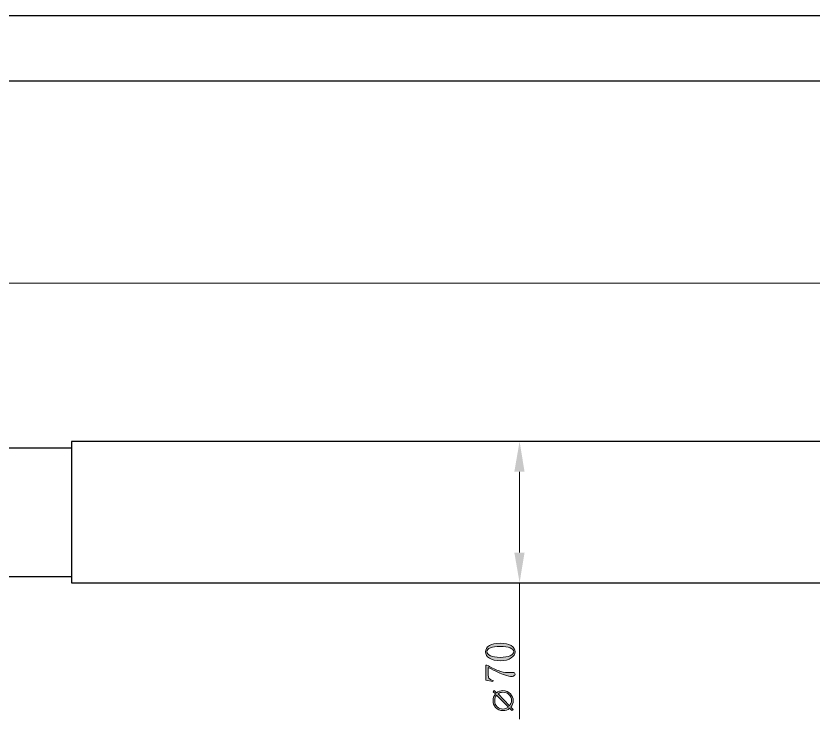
# Model space of a CAD drawing. Header units: millimetres. Extents: x 0 to 297, y 0 to 210.
# Drawn here: x 174.7 to 235.7, y 155.9 to 209.7 of the extents above; entities that cross this region are included whole.
import ezdxf

# ---------------------------------------------------------------- set-up
doc = ezdxf.new("R2010")
doc.units = ezdxf.units.MM

msp = doc.modelspace()

# ---------------------------------------------------------------- hatches: boundary and pattern name
h = msp.add_hatch(color=7)
h.dxf.hatch_style = 2
h.paths.add_polyline_path([(212.869886, 174.818515), (213.653088, 174.818515), (213.272088, 177.146813)])
h = msp.add_hatch(color=7)
h.dxf.hatch_style = 2
h.paths.add_polyline_path([(212.869886, 168.637813), (213.653088, 168.637813), (213.272088, 166.330611)])
h = msp.add_hatch(color=7)
edge = h.paths.add_edge_path(flags=0)
edge.add_spline(control_points=[(210.774386, 160.023015), (211.07079, 159.853611), (211.345886, 159.705515), (211.64229, 159.599611), (211.917386, 159.493813), (212.15029, 159.451515), (212.361886, 159.451515), (212.40429, 159.451515), (212.446588, 159.451515), (212.510088, 159.451515), (212.573588, 159.451515), (212.65829, 159.451515), (212.742886, 159.451515), (212.806386, 159.451515), (212.869886, 159.451515), (212.891088, 159.430313), (212.91229, 159.409111), (212.933386, 159.366813), (212.933386, 159.324515), (212.933386, 159.282111), (212.91229, 159.239813), (212.869886, 159.218611), (212.84879, 159.176313), (212.78529, 159.155111), (212.72179, 159.155111), (212.552386, 159.155111), (212.34079, 159.197515), (212.107886, 159.282111), (211.853886, 159.345611), (211.45179, 159.536111), (210.88029, 159.853611), (210.88029, 159.853611), (210.88029, 159.218611), (210.88029, 159.218611), (210.88029, 159.112813), (210.901386, 159.028111), (210.964886, 158.985813), (211.028386, 158.922313), (211.113088, 158.880015), (211.240088, 158.858813), (211.240088, 158.858813), (211.218886, 158.774111), (211.218886, 158.774111), (211.218886, 158.774111), (210.68979, 158.880015), (210.68979, 158.880015), (210.68979, 158.880015), (210.68979, 160.023015), (210.68979, 160.023015), (210.68979, 160.023015), (210.774386, 160.023015), (210.774386, 160.023015)], knot_values=[0, 0, 0, 0, 1, 1, 1, 2, 2, 2, 3, 3, 3, 4, 4, 4, 5, 5, 5, 6, 6, 6, 7, 7, 7, 8, 8, 8, 9, 9, 9, 10, 10, 10, 11, 11, 11, 12, 12, 12, 13, 13, 13, 14, 14, 14, 15, 15, 15, 16, 16, 16, 17, 17, 17, 17], degree=3, periodic=1)
edge = h.paths.add_edge_path(flags=0)
edge.add_spline(control_points=[(210.774386, 161.039015), (210.774386, 160.933111), (210.859088, 160.827313), (211.049588, 160.742611), (211.218886, 160.658015), (211.472886, 160.615611), (211.790386, 160.615611), (212.107886, 160.615611), (212.361886, 160.658015), (212.552386, 160.742611), (212.72179, 160.827313), (212.827588, 160.933111), (212.827588, 161.039015), (212.827588, 161.166015), (212.72179, 161.271813), (212.552386, 161.335313), (212.361886, 161.420015), (212.107886, 161.441111), (211.790386, 161.441111), (211.472886, 161.441111), (211.218886, 161.420015), (211.049588, 161.356515), (210.859088, 161.271813), (210.774386, 161.187111), (210.774386, 161.039015), (210.774386, 161.039015), (210.774386, 161.039015), (210.774386, 161.039015)], knot_values=[0, 0, 0, 0, 1, 1, 1, 2, 2, 2, 3, 3, 3, 4, 4, 4, 5, 5, 5, 6, 6, 6, 7, 7, 7, 8, 8, 8, 9, 9, 9, 9], degree=3, periodic=1)
edge = h.paths.add_edge_path(flags=0)
edge.add_spline(control_points=[(212.933386, 161.039015), (212.933386, 160.848515), (212.827588, 160.700313), (212.637088, 160.573313), (212.425386, 160.425111), (212.15029, 160.361611), (211.790386, 160.361611), (211.45179, 160.361611), (211.176588, 160.425111), (210.964886, 160.552111), (210.75329, 160.679111), (210.668588, 160.848515), (210.668588, 161.039015), (210.668588, 161.229515), (210.75329, 161.398813), (210.964886, 161.525813), (211.155386, 161.631611), (211.430588, 161.695111), (211.790386, 161.695111), (212.129088, 161.695111), (212.425386, 161.631611), (212.615886, 161.525813), (212.827588, 161.398813), (212.933386, 161.229515), (212.933386, 161.039015), (212.933386, 161.039015), (212.933386, 161.039015), (212.933386, 161.039015)], knot_values=[0, 0, 0, 0, 1, 1, 1, 2, 2, 2, 3, 3, 3, 4, 4, 4, 5, 5, 5, 6, 6, 6, 7, 7, 7, 8, 8, 8, 9, 9, 9, 9], degree=3, periodic=1)
edge = h.paths.add_edge_path(flags=0)
edge.add_spline(control_points=[(212.510088, 156.721015), (212.361886, 156.594015), (212.192588, 156.530515), (212.002088, 156.551611), (211.76929, 156.530515), (211.57879, 156.615111), (211.430588, 156.784515), (211.303588, 156.932611), (211.240088, 157.102015), (211.240088, 157.313611), (211.240088, 157.504111), (211.303588, 157.673515), (211.430588, 157.821611), (211.430588, 157.821611), (211.26129, 157.991015), (211.26129, 157.991015), (211.26129, 157.991015), (211.32479, 158.075611), (211.32479, 158.075611), (211.32479, 158.075611), (211.494088, 157.906313), (211.494088, 157.906313), (211.64229, 158.012111), (211.811588, 158.075611), (212.002088, 158.075611), (212.234886, 158.075611), (212.425386, 157.991015), (212.573588, 157.821611), (212.700588, 157.673515), (212.78529, 157.504111), (212.78529, 157.313611), (212.78529, 157.123111), (212.72179, 156.953813), (212.59479, 156.805611), (212.59479, 156.805611), (212.78529, 156.636313), (212.78529, 156.636313), (212.78529, 156.636313), (212.679386, 156.551611), (212.679386, 156.551611), (212.679386, 156.551611), (212.510088, 156.721015), (212.510088, 156.721015)], knot_values=[0, 0, 0, 0, 1, 1, 1, 2, 2, 2, 3, 3, 3, 4, 4, 4, 5, 5, 5, 6, 6, 6, 7, 7, 7, 8, 8, 8, 9, 9, 9, 10, 10, 10, 11, 11, 11, 12, 12, 12, 13, 13, 13, 14, 14, 14, 14], degree=3, periodic=1)
edge = h.paths.add_edge_path(flags=0)
edge.add_spline(control_points=[(212.425386, 156.805611), (212.425386, 156.805611), (211.51529, 157.737015), (211.51529, 157.737015), (211.409386, 157.610015), (211.367088, 157.461813), (211.367088, 157.313611), (211.367088, 157.123111), (211.430588, 156.953813), (211.557588, 156.826813), (211.684588, 156.721015), (211.83279, 156.657515), (212.002088, 156.657515), (212.15029, 156.657515), (212.298386, 156.721015), (212.425386, 156.805611), (212.425386, 156.805611), (212.425386, 156.805611), (212.425386, 156.805611)], knot_values=[0, 0, 0, 0, 1, 1, 1, 2, 2, 2, 3, 3, 3, 4, 4, 4, 5, 5, 5, 6, 6, 6, 6], degree=3, periodic=1)
edge = h.paths.add_edge_path(flags=0)
edge.add_spline(control_points=[(211.621088, 157.821611), (211.621088, 157.821611), (212.488886, 156.911515), (212.488886, 156.911515), (212.59479, 157.017313), (212.65829, 157.165515), (212.65829, 157.313611), (212.65829, 157.504111), (212.573588, 157.673515), (212.425386, 157.800515), (212.319588, 157.906313), (212.171386, 157.948611), (212.002088, 157.948611), (211.853886, 157.948611), (211.726886, 157.906313), (211.621088, 157.821611)], knot_values=[0, 0, 0, 0, 1, 1, 1, 2, 2, 2, 3, 3, 3, 4, 4, 4, 5, 5, 5, 5], degree=3, periodic=1)

# ---------------------------------------------------------------- linework, layer by layer
at = {"color": 7, "lineweight": 30}
for points in [[(296.689604, 209.701111), (0.335104, 209.701111)], [(291.715402, 204.705813), (25.269402, 204.705813)]]:
    msp.add_lwpolyline(points, dxfattribs=at)
at = {"color": 7, "lineweight": 15}
for points in [[(79.011886, 189.254111), (255.563088, 189.254111)], [(214.62679, 177.146813), (213.060386, 177.146813)], [(213.272088, 174.818515), (213.272088, 168.637813)], [(214.62679, 166.330611), (213.060386, 166.330611)], [(213.272088, 166.330611), (213.272088, 155.895515)]]:
    msp.add_lwpolyline(points, dxfattribs=at)
at = {"color": 7, "lineweight": 25}
for points in [[(250.461886, 177.146813), (179.00329, 177.146813)], [(179.00329, 177.146813), (179.00329, 166.330611)], [(128.499588, 176.638813), (179.00329, 176.638813)], [(128.499588, 166.817515), (179.00329, 166.817515)], [(179.00329, 166.330611), (250.461886, 166.330611)]]:
    msp.add_lwpolyline(points, dxfattribs=at)
at = {"color": 7, "lineweight": 5}
for points, knots in [([(212.933386, 161.039015), (212.933386, 160.848515), (212.827588, 160.700313), (212.637088, 160.573313), (212.425386, 160.425111), (212.15029, 160.361611), (211.790386, 160.361611), (211.45179, 160.361611), (211.176588, 160.425111), (210.964886, 160.552111), (210.75329, 160.679111), (210.668588, 160.848515), (210.668588, 161.039015), (210.668588, 161.229515), (210.75329, 161.398813), (210.964886, 161.525813), (211.155386, 161.631611), (211.430588, 161.695111), (211.790386, 161.695111), (212.129088, 161.695111), (212.425386, 161.631611), (212.615886, 161.525813), (212.827588, 161.398813), (212.933386, 161.229515), (212.933386, 161.039015), (212.933386, 161.039015), (212.933386, 161.039015), (212.933386, 161.039015)], [0, 0, 0, 0, 1, 1, 1, 2, 2, 2, 3, 3, 3, 4, 4, 4, 5, 5, 5, 6, 6, 6, 7, 7, 7, 8, 8, 8, 9, 9, 9, 9]), ([(210.774386, 161.039015), (210.774386, 160.933111), (210.859088, 160.827313), (211.049588, 160.742611), (211.218886, 160.658015), (211.472886, 160.615611), (211.790386, 160.615611), (212.107886, 160.615611), (212.361886, 160.658015), (212.552386, 160.742611), (212.72179, 160.827313), (212.827588, 160.933111), (212.827588, 161.039015), (212.827588, 161.166015), (212.72179, 161.271813), (212.552386, 161.335313), (212.361886, 161.420015), (212.107886, 161.441111), (211.790386, 161.441111), (211.472886, 161.441111), (211.218886, 161.420015), (211.049588, 161.356515), (210.859088, 161.271813), (210.774386, 161.187111), (210.774386, 161.039015), (210.774386, 161.039015), (210.774386, 161.039015), (210.774386, 161.039015)], [0, 0, 0, 0, 1, 1, 1, 2, 2, 2, 3, 3, 3, 4, 4, 4, 5, 5, 5, 6, 6, 6, 7, 7, 7, 8, 8, 8, 9, 9, 9, 9]), ([(210.774386, 160.023015), (211.07079, 159.853611), (211.345886, 159.705515), (211.64229, 159.599611), (211.917386, 159.493813), (212.15029, 159.451515), (212.361886, 159.451515), (212.40429, 159.451515), (212.446588, 159.451515), (212.510088, 159.451515), (212.573588, 159.451515), (212.65829, 159.451515), (212.742886, 159.451515), (212.806386, 159.451515), (212.869886, 159.451515), (212.891088, 159.430313), (212.91229, 159.409111), (212.933386, 159.366813), (212.933386, 159.324515), (212.933386, 159.282111), (212.91229, 159.239813), (212.869886, 159.218611), (212.84879, 159.176313), (212.78529, 159.155111), (212.72179, 159.155111), (212.552386, 159.155111), (212.34079, 159.197515), (212.107886, 159.282111), (211.853886, 159.345611), (211.45179, 159.536111), (210.88029, 159.853611), (210.88029, 159.853611), (210.88029, 159.218611), (210.88029, 159.218611), (210.88029, 159.112813), (210.901386, 159.028111), (210.964886, 158.985813), (211.028386, 158.922313), (211.113088, 158.880015), (211.240088, 158.858813), (211.240088, 158.858813), (211.218886, 158.774111), (211.218886, 158.774111), (211.218886, 158.774111), (210.68979, 158.880015), (210.68979, 158.880015), (210.68979, 158.880015), (210.68979, 160.023015), (210.68979, 160.023015), (210.68979, 160.023015), (210.774386, 160.023015), (210.774386, 160.023015)], [0, 0, 0, 0, 1, 1, 1, 2, 2, 2, 3, 3, 3, 4, 4, 4, 5, 5, 5, 6, 6, 6, 7, 7, 7, 8, 8, 8, 9, 9, 9, 10, 10, 10, 11, 11, 11, 12, 12, 12, 13, 13, 13, 14, 14, 14, 15, 15, 15, 16, 16, 16, 17, 17, 17, 17]), ([(212.510088, 156.721015), (212.361886, 156.594015), (212.192588, 156.530515), (212.002088, 156.551611), (211.76929, 156.530515), (211.57879, 156.615111), (211.430588, 156.784515), (211.303588, 156.932611), (211.240088, 157.102015), (211.240088, 157.313611), (211.240088, 157.504111), (211.303588, 157.673515), (211.430588, 157.821611), (211.430588, 157.821611), (211.26129, 157.991015), (211.26129, 157.991015), (211.26129, 157.991015), (211.32479, 158.075611), (211.32479, 158.075611), (211.32479, 158.075611), (211.494088, 157.906313), (211.494088, 157.906313), (211.64229, 158.012111), (211.811588, 158.075611), (212.002088, 158.075611), (212.234886, 158.075611), (212.425386, 157.991015), (212.573588, 157.821611), (212.700588, 157.673515), (212.78529, 157.504111), (212.78529, 157.313611), (212.78529, 157.123111), (212.72179, 156.953813), (212.59479, 156.805611), (212.59479, 156.805611), (212.78529, 156.636313), (212.78529, 156.636313), (212.78529, 156.636313), (212.679386, 156.551611), (212.679386, 156.551611), (212.679386, 156.551611), (212.510088, 156.721015), (212.510088, 156.721015)], [0, 0, 0, 0, 1, 1, 1, 2, 2, 2, 3, 3, 3, 4, 4, 4, 5, 5, 5, 6, 6, 6, 7, 7, 7, 8, 8, 8, 9, 9, 9, 10, 10, 10, 11, 11, 11, 12, 12, 12, 13, 13, 13, 14, 14, 14, 14]), ([(211.621088, 157.821611), (211.621088, 157.821611), (212.488886, 156.911515), (212.488886, 156.911515), (212.59479, 157.017313), (212.65829, 157.165515), (212.65829, 157.313611), (212.65829, 157.504111), (212.573588, 157.673515), (212.425386, 157.800515), (212.319588, 157.906313), (212.171386, 157.948611), (212.002088, 157.948611), (211.853886, 157.948611), (211.726886, 157.906313), (211.621088, 157.821611), (211.621088, 157.821611), (211.621088, 157.821611), (211.621088, 157.821611)], [0, 0, 0, 0, 1, 1, 1, 2, 2, 2, 3, 3, 3, 4, 4, 4, 5, 5, 5, 6, 6, 6, 6]), ([(212.425386, 156.805611), (212.425386, 156.805611), (211.51529, 157.737015), (211.51529, 157.737015), (211.409386, 157.610015), (211.367088, 157.461813), (211.367088, 157.313611), (211.367088, 157.123111), (211.430588, 156.953813), (211.557588, 156.826813), (211.684588, 156.721015), (211.83279, 156.657515), (212.002088, 156.657515), (212.15029, 156.657515), (212.298386, 156.721015), (212.425386, 156.805611), (212.425386, 156.805611), (212.425386, 156.805611), (212.425386, 156.805611)], [0, 0, 0, 0, 1, 1, 1, 2, 2, 2, 3, 3, 3, 4, 4, 4, 5, 5, 5, 6, 6, 6, 6])]:
    msp.add_open_spline(points, degree=3, knots=knots, dxfattribs=at)

doc.saveas('drawing.dxf')
